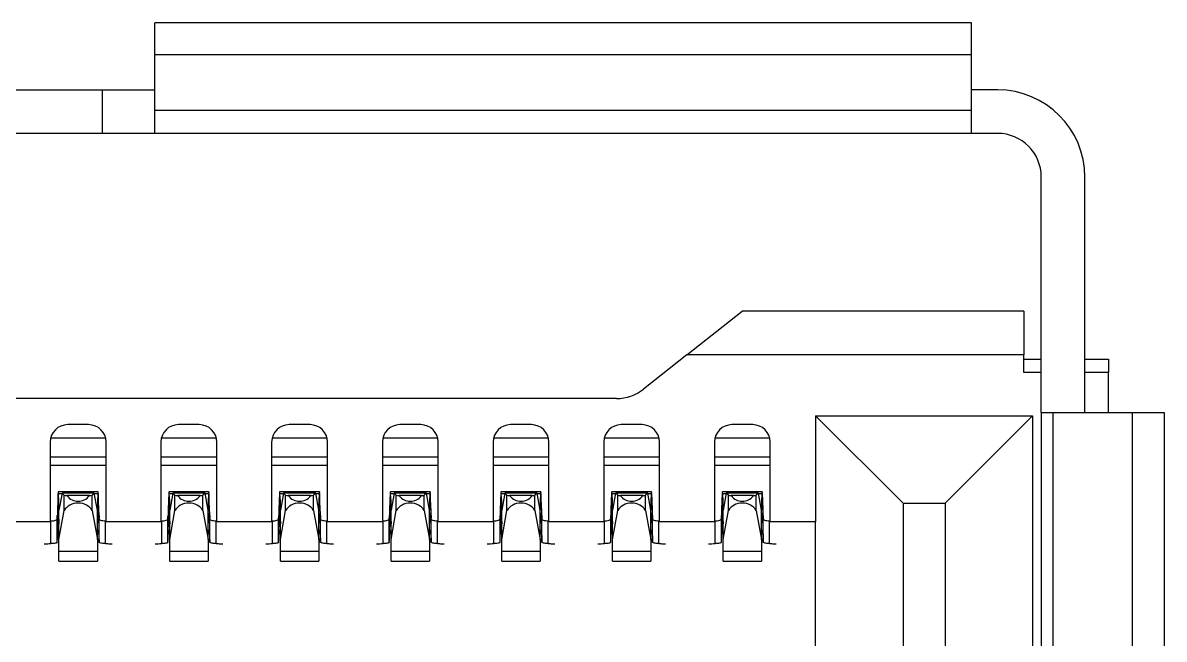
# Model space of a CAD drawing. Header units: millimetres. Extents: x 43 to 185, y 122 to 254.
# Drawn here: x 69.33 to 75.88, y 169.54 to 173.07 of the extents above; entities that cross this region are included whole.
import ezdxf

# ---------------------------------------------------------------- set-up
doc = ezdxf.new("R2010")
doc.units = ezdxf.units.MM

msp = doc.modelspace()

# ---------------------------------------------------------------- linework, layer by layer
at = {"color": 7, "linetype": 'Continuous', "lineweight": 25}
for p, q in [((74.7769, 173.072), (70.0919, 173.072)), ((70.0919, 172.8879), (70.0919, 173.072)), ((74.7769, 172.8879), (74.7769, 173.072)), ((74.7769, 172.8879), (70.0919, 172.8879)), ((70.0919, 172.5696), (70.0919, 172.8879)), ((74.7769, 172.5696), (74.7769, 172.8879)), ((68.485, 172.6879), (69.7919, 172.6879)), ((69.7919, 172.4379), (69.7919, 172.6879)), ((69.7919, 172.6879), (70.0919, 172.6879)), ((74.9269, 172.6879), (74.7769, 172.6879)), ((74.7769, 172.5696), (70.0919, 172.5696)), ((70.0919, 172.4379), (70.0919, 172.5696)), ((74.7769, 172.4379), (74.7769, 172.5696)), ((69.7919, 172.4379), (68.485, 172.4379)), ((70.0919, 172.4379), (69.7919, 172.4379)), ((74.7769, 172.4379), (70.0919, 172.4379)), ((74.9269, 172.4379), (74.7769, 172.4379)), ((75.1769, 170.8379), (75.1769, 172.1879)), ((75.4269, 170.8379), (75.4269, 172.1879)), ((73.1444, 171.1679), (73.4619, 171.4179)), ((75.0769, 171.4179), (73.4619, 171.4179)), ((75.0769, 171.4179), (75.0769, 171.1679)), ((73.1444, 171.1679), (72.895, 170.9715)), ((75.0769, 171.1679), (73.1444, 171.1679)), ((75.0769, 171.0679), (75.0769, 171.1679)), ((75.0769, 171.1429), (75.1769, 171.1429)), ((75.4269, 171.1429), (75.5619, 171.1429)), ((75.5619, 171.1429), (75.5619, 171.0679)), ((75.1769, 171.0679), (75.0769, 171.0679)), ((75.5619, 171.0679), (75.4269, 171.0679)), ((75.5619, 170.8379), (75.5619, 171.0679)), ((72.7403, 170.9179), (67.0474, 170.9179)), ((75.1769, 170.8379), (75.1769, 168.2379)), ((75.1769, 170.8379), (75.2428, 170.8379)), ((75.2428, 170.8379), (75.2428, 168.2379)), ((75.2428, 170.8379), (75.6978, 170.8379)), ((75.6978, 170.8379), (75.6978, 168.2379)), ((75.6978, 170.8379), (75.8819, 170.8379)), ((75.8819, 170.8379), (75.8819, 168.2379)), ((69.7119, 170.7679), (69.5919, 170.7679)), ((70.3469, 170.7679), (70.2269, 170.7679)), ((70.9819, 170.7679), (70.8619, 170.7679)), ((71.6169, 170.7679), (71.4969, 170.7679)), ((72.2519, 170.7679), (72.1319, 170.7679)), ((72.8869, 170.7679), (72.7669, 170.7679)), ((73.5219, 170.7679), (73.4019, 170.7679)), ((73.8819, 170.8179), (75.1269, 170.8179)), ((73.8819, 170.8179), (73.8819, 170.2109)), ((74.3842, 170.3179), (73.8819, 170.8179)), ((75.1269, 170.8179), (74.6246, 170.3179)), ((75.1269, 170.8179), (75.1269, 169.3429)), ((69.4919, 170.6679), (69.4919, 170.2109)), ((69.4948, 170.6916), (69.8091, 170.6916)), ((69.8119, 170.2109), (69.8119, 170.6679)), ((70.1269, 170.6679), (70.1269, 170.2109)), ((70.1298, 170.6916), (70.4441, 170.6916)), ((70.4469, 170.2109), (70.4469, 170.6679)), ((70.7619, 170.6679), (70.7619, 170.2109)), ((70.7648, 170.6916), (71.0791, 170.6916)), ((71.0819, 170.2109), (71.0819, 170.6679)), ((71.3969, 170.6679), (71.3969, 170.2109)), ((71.3998, 170.6916), (71.7141, 170.6916)), ((71.7169, 170.2109), (71.7169, 170.6679)), ((72.0319, 170.6679), (72.0319, 170.2109)), ((72.0348, 170.6916), (72.3491, 170.6916)), ((72.3519, 170.2109), (72.3519, 170.6679)), ((72.6669, 170.6679), (72.6669, 170.2109)), ((72.6698, 170.6916), (72.9841, 170.6916)), ((72.9869, 170.2109), (72.9869, 170.6679)), ((73.3019, 170.6679), (73.3019, 170.2109)), ((73.3048, 170.6916), (73.6191, 170.6916)), ((73.6219, 170.2109), (73.6219, 170.6679)), ((69.4919, 170.5841), (69.8119, 170.5841)), ((70.1269, 170.5841), (70.4469, 170.5841)), ((70.7619, 170.5841), (71.0819, 170.5841)), ((71.3969, 170.5841), (71.7169, 170.5841)), ((72.0319, 170.5841), (72.3519, 170.5841)), ((72.6669, 170.5841), (72.9869, 170.5841)), ((73.3019, 170.5841), (73.6219, 170.5841)), ((69.8119, 170.5335), (69.4919, 170.5335)), ((70.4469, 170.5335), (70.1269, 170.5335)), ((71.0819, 170.5335), (70.7619, 170.5335)), ((71.7169, 170.5335), (71.3969, 170.5335)), ((72.3519, 170.5335), (72.0319, 170.5335)), ((72.9869, 170.5335), (72.6669, 170.5335)), ((73.6219, 170.5335), (73.3019, 170.5335)), ((69.766, 170.3831), (69.5378, 170.3831)), ((69.5419, 170.33), (69.5393, 170.3715)), ((69.5589, 170.3715), (69.5393, 170.3715)), ((69.5593, 170.3741), (69.5419, 170.2783)), ((69.5719, 170.3637), (69.5593, 170.3741)), ((69.7445, 170.3741), (69.5593, 170.3741)), ((69.7445, 170.3741), (69.7319, 170.3637)), ((69.7619, 170.2783), (69.7445, 170.3741)), ((69.7645, 170.3715), (69.745, 170.3715)), ((69.7645, 170.3715), (69.7619, 170.33)), ((70.401, 170.3831), (70.1728, 170.3831)), ((70.1769, 170.33), (70.1743, 170.3715)), ((70.1939, 170.3715), (70.1743, 170.3715)), ((70.1943, 170.3741), (70.1769, 170.2783)), ((70.2069, 170.3637), (70.1943, 170.3741)), ((70.3795, 170.3741), (70.1943, 170.3741)), ((70.3795, 170.3741), (70.3669, 170.3637)), ((70.3969, 170.2783), (70.3795, 170.3741)), ((70.3995, 170.3715), (70.38, 170.3715)), ((70.3995, 170.3715), (70.3969, 170.33)), ((71.036, 170.3831), (70.8078, 170.3831)), ((70.8119, 170.33), (70.8093, 170.3715)), ((70.8289, 170.3715), (70.8093, 170.3715)), ((70.8293, 170.3741), (70.8119, 170.2783)), ((70.8419, 170.3637), (70.8293, 170.3741)), ((71.0145, 170.3741), (70.8293, 170.3741)), ((71.0145, 170.3741), (71.0019, 170.3637)), ((71.0319, 170.2783), (71.0145, 170.3741)), ((71.0345, 170.3715), (71.015, 170.3715)), ((71.0345, 170.3715), (71.0319, 170.33)), ((71.671, 170.3831), (71.4428, 170.3831)), ((71.4469, 170.33), (71.4443, 170.3715)), ((71.4639, 170.3715), (71.4443, 170.3715)), ((71.4643, 170.3741), (71.4469, 170.2783)), ((71.4769, 170.3637), (71.4643, 170.3741)), ((71.6495, 170.3741), (71.4643, 170.3741)), ((71.6495, 170.3741), (71.6369, 170.3637)), ((71.6669, 170.2783), (71.6495, 170.3741)), ((71.6695, 170.3715), (71.65, 170.3715)), ((71.6695, 170.3715), (71.6669, 170.33)), ((72.306, 170.3831), (72.0778, 170.3831)), ((72.0819, 170.33), (72.0793, 170.3715)), ((72.0989, 170.3715), (72.0793, 170.3715)), ((72.0993, 170.3741), (72.0819, 170.2783)), ((72.1119, 170.3637), (72.0993, 170.3741)), ((72.2845, 170.3741), (72.0993, 170.3741)), ((72.2845, 170.3741), (72.2719, 170.3637)), ((72.3019, 170.2783), (72.2845, 170.3741)), ((72.3045, 170.3715), (72.285, 170.3715)), ((72.3045, 170.3715), (72.3019, 170.33)), ((72.941, 170.3831), (72.7128, 170.3831)), ((72.7169, 170.33), (72.7143, 170.3715)), ((72.7339, 170.3715), (72.7143, 170.3715)), ((72.7343, 170.3741), (72.7169, 170.2783)), ((72.7469, 170.3637), (72.7343, 170.3741)), ((72.9195, 170.3741), (72.7343, 170.3741)), ((72.9195, 170.3741), (72.9069, 170.3637)), ((72.9369, 170.2783), (72.9195, 170.3741)), ((72.9395, 170.3715), (72.92, 170.3715)), ((72.9395, 170.3715), (72.9369, 170.33)), ((73.576, 170.3831), (73.3478, 170.3831)), ((73.3519, 170.33), (73.3493, 170.3715)), ((73.3689, 170.3715), (73.3493, 170.3715)), ((73.3693, 170.3741), (73.3519, 170.2783)), ((73.3819, 170.3637), (73.3693, 170.3741)), ((73.5545, 170.3741), (73.3693, 170.3741)), ((73.5545, 170.3741), (73.5419, 170.3637)), ((73.5719, 170.2783), (73.5545, 170.3741)), ((73.5745, 170.3715), (73.555, 170.3715)), ((73.5745, 170.3715), (73.5719, 170.33)), ((69.535, 170.3415), (69.5327, 170.27)), ((69.5419, 170.2783), (69.5419, 170.33)), ((69.5719, 170.2751), (69.5719, 170.3637)), ((69.7167, 170.3609), (69.5871, 170.3609)), ((69.7319, 170.2751), (69.7319, 170.3637)), ((69.7619, 170.33), (69.7619, 170.2783)), ((69.7711, 170.27), (69.7688, 170.3415)), ((70.17, 170.3415), (70.1677, 170.27)), ((70.1769, 170.2783), (70.1769, 170.33)), ((70.2069, 170.2751), (70.2069, 170.3637)), ((70.3517, 170.3609), (70.2221, 170.3609)), ((70.3669, 170.2751), (70.3669, 170.3637)), ((70.3969, 170.33), (70.3969, 170.2783)), ((70.4061, 170.27), (70.4038, 170.3415)), ((70.805, 170.3415), (70.8027, 170.27)), ((70.8119, 170.2783), (70.8119, 170.33)), ((70.8419, 170.2751), (70.8419, 170.3637)), ((70.9867, 170.3609), (70.8571, 170.3609)), ((71.0019, 170.2751), (71.0019, 170.3637)), ((71.0319, 170.33), (71.0319, 170.2783)), ((71.0411, 170.27), (71.0388, 170.3415)), ((71.44, 170.3415), (71.4377, 170.27)), ((71.4469, 170.2783), (71.4469, 170.33)), ((71.4769, 170.2751), (71.4769, 170.3637)), ((71.6217, 170.3609), (71.4921, 170.3609)), ((71.6369, 170.2751), (71.6369, 170.3637)), ((71.6669, 170.33), (71.6669, 170.2783)), ((71.6761, 170.27), (71.6738, 170.3415)), ((72.075, 170.3415), (72.0727, 170.27)), ((72.0819, 170.2783), (72.0819, 170.33)), ((72.1119, 170.2751), (72.1119, 170.3637)), ((72.2567, 170.3609), (72.1271, 170.3609)), ((72.2719, 170.2751), (72.2719, 170.3637)), ((72.3019, 170.33), (72.3019, 170.2783)), ((72.3111, 170.27), (72.3088, 170.3415)), ((72.71, 170.3415), (72.7077, 170.27)), ((72.7169, 170.2783), (72.7169, 170.33)), ((72.7469, 170.2751), (72.7469, 170.3637)), ((72.8917, 170.3609), (72.7621, 170.3609)), ((72.9069, 170.2751), (72.9069, 170.3637)), ((72.9369, 170.33), (72.9369, 170.2783)), ((72.9461, 170.27), (72.9438, 170.3415)), ((73.345, 170.3415), (73.3427, 170.27)), ((73.3519, 170.2783), (73.3519, 170.33)), ((73.3819, 170.2751), (73.3819, 170.3637)), ((73.5267, 170.3609), (73.3971, 170.3609)), ((73.5419, 170.2751), (73.5419, 170.3637)), ((73.5719, 170.33), (73.5719, 170.2783)), ((73.5811, 170.27), (73.5788, 170.3415)), ((74.3842, 170.3179), (74.3842, 168.0179)), ((74.3842, 170.3179), (74.6246, 170.3179)), ((74.6246, 170.3179), (74.6246, 168.0179)), ((69.5337, 170.1603), (69.5362, 170.241)), ((69.5393, 170.241), (69.5362, 170.241)), ((69.5384, 170.256), (69.5419, 170.2)), ((69.5419, 170.1101), (69.5419, 170.2783)), ((69.5419, 170.1101), (69.5719, 170.2751)), ((69.7319, 170.2751), (69.7619, 170.1101)), ((69.7619, 170.1101), (69.7619, 170.2783)), ((69.7619, 170.2), (69.7655, 170.256)), ((69.7676, 170.241), (69.7645, 170.241)), ((69.7676, 170.241), (69.7702, 170.1603)), ((70.1687, 170.1603), (70.1712, 170.241)), ((70.1743, 170.241), (70.1712, 170.241)), ((70.1734, 170.256), (70.1769, 170.2)), ((70.1769, 170.1101), (70.1769, 170.2783)), ((70.1769, 170.1101), (70.2069, 170.2751)), ((70.3669, 170.2751), (70.3969, 170.1101)), ((70.3969, 170.1101), (70.3969, 170.2783)), ((70.3969, 170.2), (70.4005, 170.256)), ((70.4026, 170.241), (70.3995, 170.241)), ((70.4026, 170.241), (70.4052, 170.1603)), ((70.8037, 170.1603), (70.8062, 170.241)), ((70.8093, 170.241), (70.8062, 170.241)), ((70.8084, 170.256), (70.8119, 170.2)), ((70.8119, 170.1101), (70.8119, 170.2783)), ((70.8119, 170.1101), (70.8419, 170.2751)), ((71.0019, 170.2751), (71.0319, 170.1101)), ((71.0319, 170.1101), (71.0319, 170.2783)), ((71.0319, 170.2), (71.0355, 170.256)), ((71.0376, 170.241), (71.0345, 170.241)), ((71.0376, 170.241), (71.0402, 170.1603)), ((71.4387, 170.1603), (71.4412, 170.241)), ((71.4443, 170.241), (71.4412, 170.241)), ((71.4434, 170.256), (71.4469, 170.2)), ((71.4469, 170.1101), (71.4469, 170.2783)), ((71.4469, 170.1101), (71.4769, 170.2751)), ((71.6369, 170.2751), (71.6669, 170.1101)), ((71.6669, 170.1101), (71.6669, 170.2783)), ((71.6669, 170.2), (71.6705, 170.256)), ((71.6726, 170.241), (71.6695, 170.241)), ((71.6726, 170.241), (71.6752, 170.1603)), ((72.0737, 170.1603), (72.0762, 170.241)), ((72.0793, 170.241), (72.0762, 170.241)), ((72.0784, 170.256), (72.0819, 170.2)), ((72.0819, 170.1101), (72.0819, 170.2783)), ((72.0819, 170.1101), (72.1119, 170.2751)), ((72.2719, 170.2751), (72.3019, 170.1101)), ((72.3019, 170.1101), (72.3019, 170.2783)), ((72.3019, 170.2), (72.3055, 170.256)), ((72.3076, 170.241), (72.3045, 170.241)), ((72.3076, 170.241), (72.3102, 170.1603)), ((72.7087, 170.1603), (72.7112, 170.241)), ((72.7143, 170.241), (72.7112, 170.241)), ((72.7134, 170.256), (72.7169, 170.2)), ((72.7169, 170.1101), (72.7169, 170.2783)), ((72.7169, 170.1101), (72.7469, 170.2751)), ((72.9069, 170.2751), (72.9369, 170.1101)), ((72.9369, 170.1101), (72.9369, 170.2783)), ((72.9369, 170.2), (72.9405, 170.256)), ((72.9426, 170.241), (72.9395, 170.241)), ((72.9426, 170.241), (72.9452, 170.1603)), ((73.3437, 170.1603), (73.3462, 170.241)), ((73.3493, 170.241), (73.3462, 170.241)), ((73.3484, 170.256), (73.3519, 170.2)), ((73.3519, 170.1101), (73.3519, 170.2783)), ((73.3519, 170.1101), (73.3819, 170.2751)), ((73.5419, 170.2751), (73.5719, 170.1101)), ((73.5719, 170.1101), (73.5719, 170.2783)), ((73.5719, 170.2), (73.5755, 170.256)), ((73.5776, 170.241), (73.5745, 170.241)), ((73.5776, 170.241), (73.5802, 170.1603)), ((69.4919, 170.2109), (69.1769, 170.2109)), ((69.4959, 170.0861), (69.4959, 170.2142)), ((69.5319, 170.0948), (69.5319, 170.231)), ((69.7719, 170.0948), (69.7719, 170.231)), ((69.8079, 170.0861), (69.8079, 170.2142)), ((70.1269, 170.2109), (69.8119, 170.2109)), ((70.1309, 170.0861), (70.1309, 170.2142)), ((70.1669, 170.0948), (70.1669, 170.231)), ((70.4069, 170.0948), (70.4069, 170.231)), ((70.4429, 170.0861), (70.4429, 170.2142)), ((70.7619, 170.2109), (70.4469, 170.2109)), ((70.7659, 170.0861), (70.7659, 170.2142)), ((70.8019, 170.0948), (70.8019, 170.231)), ((71.0419, 170.0948), (71.0419, 170.231)), ((71.0779, 170.0861), (71.0779, 170.2142)), ((71.3969, 170.2109), (71.0819, 170.2109)), ((71.4009, 170.0861), (71.4009, 170.2142)), ((71.4369, 170.0948), (71.4369, 170.231)), ((71.6769, 170.0948), (71.6769, 170.231)), ((71.7129, 170.0861), (71.7129, 170.2142)), ((72.0319, 170.2109), (71.7169, 170.2109)), ((72.0359, 170.0861), (72.0359, 170.2142)), ((72.0719, 170.0948), (72.0719, 170.231)), ((72.3119, 170.0948), (72.3119, 170.231)), ((72.3479, 170.0861), (72.3479, 170.2142)), ((72.6669, 170.2109), (72.3519, 170.2109)), ((72.6709, 170.0861), (72.6709, 170.2142)), ((72.7069, 170.0948), (72.7069, 170.231)), ((72.9469, 170.0948), (72.9469, 170.231)), ((72.9829, 170.0861), (72.9829, 170.2142)), ((73.3019, 170.2109), (72.9869, 170.2109)), ((73.3059, 170.0861), (73.3059, 170.2142)), ((73.3419, 170.0948), (73.3419, 170.231)), ((73.5819, 170.0948), (73.5819, 170.231)), ((73.6179, 170.0861), (73.6179, 170.2142)), ((73.8819, 170.2109), (73.6219, 170.2109)), ((73.8819, 168.1249), (73.8819, 170.2109)), ((69.5419, 170.1419), (69.5332, 170.1419)), ((69.5419, 170.1603), (69.5337, 170.1603)), ((69.5419, 170.0398), (69.5419, 170.1101)), ((69.7702, 170.1603), (69.7619, 170.1603)), ((69.7706, 170.1419), (69.7619, 170.1419)), ((69.7619, 170.1101), (69.7619, 170.0398)), ((70.1769, 170.1419), (70.1682, 170.1419)), ((70.1769, 170.1603), (70.1687, 170.1603)), ((70.1769, 170.0398), (70.1769, 170.1101)), ((70.4052, 170.1603), (70.3969, 170.1603)), ((70.4056, 170.1419), (70.3969, 170.1419)), ((70.3969, 170.1101), (70.3969, 170.0398)), ((70.8119, 170.1419), (70.8032, 170.1419)), ((70.8119, 170.1603), (70.8037, 170.1603)), ((70.8119, 170.0398), (70.8119, 170.1101)), ((71.0402, 170.1603), (71.0319, 170.1603)), ((71.0406, 170.1419), (71.0319, 170.1419)), ((71.0319, 170.1101), (71.0319, 170.0398)), ((71.4469, 170.1419), (71.4382, 170.1419)), ((71.4469, 170.1603), (71.4387, 170.1603)), ((71.4469, 170.0398), (71.4469, 170.1101)), ((71.6752, 170.1603), (71.6669, 170.1603)), ((71.6756, 170.1419), (71.6669, 170.1419)), ((71.6669, 170.1101), (71.6669, 170.0398)), ((72.0819, 170.1419), (72.0732, 170.1419)), ((72.0819, 170.1603), (72.0737, 170.1603)), ((72.0819, 170.0398), (72.0819, 170.1101)), ((72.3102, 170.1603), (72.3019, 170.1603)), ((72.3106, 170.1419), (72.3019, 170.1419)), ((72.3019, 170.1101), (72.3019, 170.0398)), ((72.7169, 170.1419), (72.7082, 170.1419)), ((72.7169, 170.1603), (72.7087, 170.1603)), ((72.7169, 170.0398), (72.7169, 170.1101)), ((72.9452, 170.1603), (72.9369, 170.1603)), ((72.9456, 170.1419), (72.9369, 170.1419)), ((72.9369, 170.1101), (72.9369, 170.0398)), ((73.3519, 170.1419), (73.3432, 170.1419)), ((73.3519, 170.1603), (73.3437, 170.1603)), ((73.3519, 170.0398), (73.3519, 170.1101)), ((73.5802, 170.1603), (73.5719, 170.1603)), ((73.5806, 170.1419), (73.5719, 170.1419)), ((73.5719, 170.1101), (73.5719, 170.0398)), ((69.7619, 170.0398), (69.5419, 170.0398)), ((69.5419, 169.9849), (69.5419, 170.0398)), ((69.7619, 170.0398), (69.7619, 169.9849)), ((70.3969, 170.0398), (70.1769, 170.0398)), ((70.1769, 169.9849), (70.1769, 170.0398)), ((70.3969, 170.0398), (70.3969, 169.9849)), ((71.0319, 170.0398), (70.8119, 170.0398)), ((70.8119, 169.9849), (70.8119, 170.0398)), ((71.0319, 170.0398), (71.0319, 169.9849)), ((71.6669, 170.0398), (71.4469, 170.0398)), ((71.4469, 169.9849), (71.4469, 170.0398)), ((71.6669, 170.0398), (71.6669, 169.9849)), ((72.3019, 170.0398), (72.0819, 170.0398)), ((72.0819, 169.9849), (72.0819, 170.0398)), ((72.3019, 170.0398), (72.3019, 169.9849)), ((72.9369, 170.0398), (72.7169, 170.0398)), ((72.7169, 169.9849), (72.7169, 170.0398)), ((72.9369, 170.0398), (72.9369, 169.9849)), ((73.5719, 170.0398), (73.3519, 170.0398)), ((73.3519, 169.9849), (73.3519, 170.0398)), ((73.5719, 170.0398), (73.5719, 169.9849)), ((69.5419, 169.9849), (69.7619, 169.9849)), ((70.1769, 169.9849), (70.3969, 169.9849)), ((70.8119, 169.9849), (71.0319, 169.9849)), ((71.4469, 169.9849), (71.6669, 169.9849)), ((72.0819, 169.9849), (72.3019, 169.9849)), ((72.7169, 169.9849), (72.9369, 169.9849)), ((73.3519, 169.9849), (73.5719, 169.9849))]:
    msp.add_line(p, q, dxfattribs=at)
for centre, radius, start, end in [((74.9269, 172.1879), 0.5, 0, 90), ((74.9269, 172.1879), 0.25, 0, 90), ((72.7403, 171.1679), 0.25, 270, 308.21695), ((69.5919, 170.6679), 0.1, 90, 180), ((69.7119, 170.6679), 0.1, 0, 90), ((70.2269, 170.6679), 0.1, 90, 180), ((70.3469, 170.6679), 0.1, 0, 90), ((70.8619, 170.6679), 0.1, 90, 180), ((70.9819, 170.6679), 0.1, 0, 90), ((71.4969, 170.6679), 0.1, 90, 180), ((71.6169, 170.6679), 0.1, 0, 90), ((72.1319, 170.6679), 0.1, 90, 180), ((72.2519, 170.6679), 0.1, 0, 90), ((72.7669, 170.6679), 0.1, 90, 180), ((72.8869, 170.6679), 0.1, 0, 90), ((73.4019, 170.6679), 0.1, 90, 180), ((73.5219, 170.6679), 0.1, 0, 90)]:
    msp.add_arc(centre, radius, start, end, dxfattribs=at)
for centre, major_axis, ratio, start_param, end_param in [((69.5378, 169.8831), (0, 0.5), 0.013889, 6.067499, 6.694109), ((69.766, 169.8831), (0, 0.5), 0.013889, 5.872262, 6.498872), ((70.1728, 169.8831), (0, 0.5), 0.013889, 6.067499, 6.694109), ((70.401, 169.8831), (0, 0.5), 0.013889, 5.872262, 6.498872), ((70.8078, 169.8831), (0, 0.5), 0.013889, 6.067499, 6.694109), ((71.036, 169.8831), (0, 0.5), 0.013889, 5.872262, 6.498872), ((71.4428, 169.8831), (0, 0.5), 0.013889, 6.067499, 6.694109), ((71.671, 169.8831), (0, 0.5), 0.013889, 5.872262, 6.498872), ((72.0778, 169.8831), (0, 0.5), 0.013889, 6.067499, 6.694109), ((72.306, 169.8831), (0, 0.5), 0.013889, 5.872262, 6.498872), ((72.7128, 169.8831), (0, 0.5), 0.013889, 6.067499, 6.694109), ((72.941, 169.8831), (0, 0.5), 0.013889, 5.872262, 6.498872), ((73.3478, 169.8831), (0, 0.5), 0.013889, 6.067499, 6.694109), ((73.576, 169.8831), (0, 0.5), 0.013889, 5.872262, 6.498872), ((69.6519, 170.3688), (0.089, 0), 0.12963, 3.59519, 3.896736), ((69.6519, 170.2413), (0.089, 0), 0.868421, 0.453598, 2.687995), ((69.6519, 170.4311), (0, 0.1025), 0.868421, 2.32594, 3.957245), ((69.6519, 170.3688), (0.089, 0), 0.12963, 5.528042, 5.829588), ((70.2869, 170.3688), (0.089, 0), 0.12963, 3.59519, 3.896736), ((70.2869, 170.2413), (0.089, 0), 0.868421, 0.453598, 2.687995), ((70.2869, 170.4311), (0, 0.1025), 0.868421, 2.32594, 3.957245), ((70.2869, 170.3688), (0.089, 0), 0.12963, 5.528042, 5.829588), ((70.9219, 170.3688), (0.089, 0), 0.12963, 3.59519, 3.896736), ((70.9219, 170.2413), (0.089, 0), 0.868421, 0.453598, 2.687995), ((70.9219, 170.4311), (0, 0.1025), 0.868421, 2.32594, 3.957245), ((70.9219, 170.3688), (0.089, 0), 0.12963, 5.528042, 5.829588), ((71.5569, 170.3688), (0.089, 0), 0.12963, 3.59519, 3.896736), ((71.5569, 170.2413), (0.089, 0), 0.868421, 0.453598, 2.687995), ((71.5569, 170.4311), (0, 0.1025), 0.868421, 2.32594, 3.957245), ((71.5569, 170.3688), (0.089, 0), 0.12963, 5.528042, 5.829588), ((72.1919, 170.3688), (0.089, 0), 0.12963, 3.59519, 3.896736), ((72.1919, 170.2413), (0.089, 0), 0.868421, 0.453598, 2.687995), ((72.1919, 170.4311), (0, 0.1025), 0.868421, 2.32594, 3.957245), ((72.1919, 170.3688), (0.089, 0), 0.12963, 5.528042, 5.829588), ((72.8269, 170.3688), (0.089, 0), 0.12963, 3.59519, 3.896736), ((72.8269, 170.2413), (0.089, 0), 0.868421, 0.453598, 2.687995), ((72.8269, 170.4311), (0, 0.1025), 0.868421, 2.32594, 3.957245), ((72.8269, 170.3688), (0.089, 0), 0.12963, 5.528042, 5.829588), ((73.4619, 170.3688), (0.089, 0), 0.12963, 3.59519, 3.896736), ((73.4619, 170.2413), (0.089, 0), 0.868421, 0.453598, 2.687995), ((73.4619, 170.4311), (0, 0.1025), 0.868421, 2.32594, 3.957245), ((73.4619, 170.3688), (0.089, 0), 0.12963, 5.528042, 5.829588), ((69.5309, 170.3619), (0, 0.15), 0.013889, 3.652197, 3.842054), ((69.5336, 170.1325), (0, 0.15), 0.013889, 0.410924, 0.700461), ((69.5376, 170.0118), (0, 0.25), 0.013889, 6.067499, 6.694109), ((69.7662, 170.0118), (0, 0.25), 0.013889, 5.872262, 6.498872), ((69.7703, 170.1325), (0, 0.15), 0.013889, 5.582724, 5.872262), ((69.7729, 170.3619), (0, 0.15), 0.013889, 2.441132, 2.630988), ((70.1659, 170.3619), (0, 0.15), 0.013889, 3.652197, 3.842054), ((70.1686, 170.1325), (0, 0.15), 0.013889, 0.410924, 0.700461), ((70.1726, 170.0118), (0, 0.25), 0.013889, 6.067499, 6.694109), ((70.4012, 170.0118), (0, 0.25), 0.013889, 5.872262, 6.498872), ((70.4053, 170.1325), (0, 0.15), 0.013889, 5.582724, 5.872262), ((70.4079, 170.3619), (0, 0.15), 0.013889, 2.441132, 2.630988), ((70.8009, 170.3619), (0, 0.15), 0.013889, 3.652197, 3.842054), ((70.8036, 170.1325), (0, 0.15), 0.013889, 0.410924, 0.700461), ((70.8076, 170.0118), (0, 0.25), 0.013889, 6.067499, 6.694109), ((71.0362, 170.0118), (0, 0.25), 0.013889, 5.872262, 6.498872), ((71.0403, 170.1325), (0, 0.15), 0.013889, 5.582724, 5.872262), ((71.0429, 170.3619), (0, 0.15), 0.013889, 2.441132, 2.630988), ((71.4359, 170.3619), (0, 0.15), 0.013889, 3.652197, 3.842054), ((71.4386, 170.1325), (0, 0.15), 0.013889, 0.410924, 0.700461), ((71.4426, 170.0118), (0, 0.25), 0.013889, 6.067499, 6.694109), ((71.6712, 170.0118), (0, 0.25), 0.013889, 5.872262, 6.498872), ((71.6753, 170.1325), (0, 0.15), 0.013889, 5.582724, 5.872262), ((71.6779, 170.3619), (0, 0.15), 0.013889, 2.441132, 2.630988), ((72.0709, 170.3619), (0, 0.15), 0.013889, 3.652197, 3.842054), ((72.0736, 170.1325), (0, 0.15), 0.013889, 0.410924, 0.700461), ((72.0776, 170.0118), (0, 0.25), 0.013889, 6.067499, 6.694109), ((72.3062, 170.0118), (0, 0.25), 0.013889, 5.872262, 6.498872), ((72.3103, 170.1325), (0, 0.15), 0.013889, 5.582724, 5.872262), ((72.3129, 170.3619), (0, 0.15), 0.013889, 2.441132, 2.630988), ((72.7059, 170.3619), (0, 0.15), 0.013889, 3.652197, 3.842054), ((72.7086, 170.1325), (0, 0.15), 0.013889, 0.410924, 0.700461), ((72.7126, 170.0118), (0, 0.25), 0.013889, 6.067499, 6.694109), ((72.9412, 170.0118), (0, 0.25), 0.013889, 5.872262, 6.498872), ((72.9453, 170.1325), (0, 0.15), 0.013889, 5.582724, 5.872262), ((72.9479, 170.3619), (0, 0.15), 0.013889, 2.441132, 2.630988), ((73.3409, 170.3619), (0, 0.15), 0.013889, 3.652197, 3.842054), ((73.3436, 170.1325), (0, 0.15), 0.013889, 0.410924, 0.700461), ((73.3476, 170.0118), (0, 0.25), 0.013889, 6.067499, 6.694109), ((73.5762, 170.0118), (0, 0.25), 0.013889, 5.872262, 6.498872), ((73.5803, 170.1325), (0, 0.15), 0.013889, 5.582724, 5.872262), ((73.5829, 170.3619), (0, 0.15), 0.013889, 2.441132, 2.630988), ((69.5309, 170.3619), (0, 0.277), 0.013889, 3.409425, 3.794952), ((69.5345, 170.0228), (0, 0.15), 0.013889, 0.410924, 0.65336), ((69.7693, 170.0228), (0, 0.15), 0.013889, 5.629826, 5.872262), ((69.7729, 170.3619), (0, 0.277), 0.013889, 2.488233, 2.873761), ((70.1659, 170.3619), (0, 0.277), 0.013889, 3.409425, 3.794952), ((70.1695, 170.0228), (0, 0.15), 0.013889, 0.410924, 0.65336), ((70.4043, 170.0228), (0, 0.15), 0.013889, 5.629826, 5.872262), ((70.4079, 170.3619), (0, 0.277), 0.013889, 2.488233, 2.873761), ((70.8009, 170.3619), (0, 0.277), 0.013889, 3.409425, 3.794952), ((70.8045, 170.0228), (0, 0.15), 0.013889, 0.410924, 0.65336), ((71.0393, 170.0228), (0, 0.15), 0.013889, 5.629826, 5.872262), ((71.0429, 170.3619), (0, 0.277), 0.013889, 2.488233, 2.873761), ((71.4359, 170.3619), (0, 0.277), 0.013889, 3.409425, 3.794952), ((71.4395, 170.0228), (0, 0.15), 0.013889, 0.410924, 0.65336), ((71.6743, 170.0228), (0, 0.15), 0.013889, 5.629826, 5.872262), ((71.6779, 170.3619), (0, 0.277), 0.013889, 2.488233, 2.873761), ((72.0709, 170.3619), (0, 0.277), 0.013889, 3.409425, 3.794952), ((72.0745, 170.0228), (0, 0.15), 0.013889, 0.410924, 0.65336), ((72.3093, 170.0228), (0, 0.15), 0.013889, 5.629826, 5.872262), ((72.3129, 170.3619), (0, 0.277), 0.013889, 2.488233, 2.873761), ((72.7059, 170.3619), (0, 0.277), 0.013889, 3.409425, 3.794952), ((72.7095, 170.0228), (0, 0.15), 0.013889, 0.410924, 0.65336), ((72.9443, 170.0228), (0, 0.15), 0.013889, 5.629826, 5.872262), ((72.9479, 170.3619), (0, 0.277), 0.013889, 2.488233, 2.873761), ((73.3409, 170.3619), (0, 0.277), 0.013889, 3.409425, 3.794952), ((73.3445, 170.0228), (0, 0.15), 0.013889, 0.410924, 0.65336), ((73.5793, 170.0228), (0, 0.15), 0.013889, 5.629826, 5.872262), ((73.5829, 170.3619), (0, 0.277), 0.013889, 2.488233, 2.873761)]:
    msp.add_ellipse(centre, major_axis=major_axis, ratio=ratio, start_param=start_param, end_param=end_param, dxfattribs=at)
for points, knots in [([(69.5319, 170.231), (69.5313, 170.2282), (69.5302, 170.2227), (69.5214, 170.2176), (69.5093, 170.2151), (69.5, 170.2144), (69.4959, 170.2142)], [0, 0, 0, 0, 0.274366, 0.549734, 0.803522, 1, 1, 1, 1]), ([(69.8079, 170.2142), (69.8028, 170.2145), (69.7925, 170.2153), (69.781, 170.2183), (69.7734, 170.2233), (69.7724, 170.2284), (69.7719, 170.231)], [0, 0, 0, 0, 0.2479694, 0.4959953, 0.7429082, 1, 1, 1, 1]), ([(70.1669, 170.231), (70.1663, 170.2282), (70.1652, 170.2227), (70.1564, 170.2176), (70.1443, 170.2151), (70.135, 170.2144), (70.1309, 170.2142)], [0, 0, 0, 0, 0.274366, 0.549734, 0.803522, 1, 1, 1, 1]), ([(70.4429, 170.2142), (70.4378, 170.2145), (70.4275, 170.2153), (70.416, 170.2183), (70.4084, 170.2233), (70.4074, 170.2284), (70.4069, 170.231)], [0, 0, 0, 0, 0.2479694, 0.4959953, 0.7429082, 1, 1, 1, 1]), ([(70.8019, 170.231), (70.8013, 170.2282), (70.8002, 170.2227), (70.7914, 170.2176), (70.7793, 170.2151), (70.77, 170.2144), (70.7659, 170.2142)], [0, 0, 0, 0, 0.274366, 0.549734, 0.803522, 1, 1, 1, 1]), ([(71.0779, 170.2142), (71.0728, 170.2145), (71.0625, 170.2153), (71.051, 170.2183), (71.0434, 170.2233), (71.0424, 170.2284), (71.0419, 170.231)], [0, 0, 0, 0, 0.2479694, 0.4959953, 0.7429082, 1, 1, 1, 1]), ([(71.4369, 170.231), (71.4363, 170.2282), (71.4352, 170.2227), (71.4264, 170.2176), (71.4143, 170.2151), (71.405, 170.2144), (71.4009, 170.2142)], [0, 0, 0, 0, 0.274366, 0.549734, 0.803522, 1, 1, 1, 1]), ([(71.7129, 170.2142), (71.7078, 170.2145), (71.6975, 170.2153), (71.686, 170.2183), (71.6784, 170.2233), (71.6774, 170.2284), (71.6769, 170.231)], [0, 0, 0, 0, 0.247969, 0.495995, 0.742908, 1, 1, 1, 1]), ([(72.0719, 170.231), (72.0713, 170.2282), (72.0702, 170.2227), (72.0614, 170.2176), (72.0493, 170.2151), (72.04, 170.2144), (72.0359, 170.2142)], [0, 0, 0, 0, 0.274366, 0.549734, 0.803522, 1, 1, 1, 1]), ([(72.3479, 170.2142), (72.3428, 170.2145), (72.3325, 170.2153), (72.321, 170.2183), (72.3134, 170.2233), (72.3124, 170.2284), (72.3119, 170.231)], [0, 0, 0, 0, 0.2479694, 0.4959953, 0.7429082, 1, 1, 1, 1]), ([(72.7069, 170.231), (72.7063, 170.2282), (72.7052, 170.2227), (72.6964, 170.2176), (72.6843, 170.2151), (72.675, 170.2144), (72.6709, 170.2142)], [0, 0, 0, 0, 0.274366, 0.549734, 0.803522, 1, 1, 1, 1]), ([(72.9829, 170.2142), (72.9778, 170.2145), (72.9675, 170.2153), (72.956, 170.2183), (72.9484, 170.2233), (72.9474, 170.2284), (72.9469, 170.231)], [0, 0, 0, 0, 0.2479694, 0.4959953, 0.7429082, 1, 1, 1, 1]), ([(73.3419, 170.231), (73.3413, 170.2282), (73.3402, 170.2227), (73.3314, 170.2176), (73.3193, 170.2151), (73.31, 170.2144), (73.3059, 170.2142)], [0, 0, 0, 0, 0.274366, 0.549734, 0.803522, 1, 1, 1, 1]), ([(73.6179, 170.2142), (73.6128, 170.2145), (73.6025, 170.2153), (73.591, 170.2183), (73.5834, 170.2233), (73.5824, 170.2284), (73.5819, 170.231)], [0, 0, 0, 0, 0.2479694, 0.4959953, 0.7429082, 1, 1, 1, 1]), ([(69.4577, 170.0849), (69.4637, 170.085), (69.4746, 170.0853), (69.4894, 170.0859), (69.4959, 170.0861)], [0, 0, 0, 0, 0.559244, 1, 1, 1, 1]), ([(69.5319, 170.0948), (69.5313, 170.0933), (69.5301, 170.0905), (69.5212, 170.0879), (69.5093, 170.0866), (69.5, 170.0863), (69.4959, 170.0861)], [0, 0, 0, 0, 0.26754, 0.535361, 0.797206, 1, 1, 1, 1]), ([(69.8079, 170.0861), (69.8027, 170.0863), (69.7923, 170.0867), (69.7805, 170.0884), (69.7733, 170.091), (69.7723, 170.0936), (69.7719, 170.0948)], [0, 0, 0, 0, 0.260098, 0.520214, 0.780009, 1, 1, 1, 1]), ([(69.8079, 170.0861), (69.8162, 170.0858), (69.8309, 170.0852), (69.8415, 170.085), (69.8461, 170.0849)], [0, 0, 0, 0, 0.5593094, 1, 1, 1, 1]), ([(70.0927, 170.0849), (70.0987, 170.085), (70.1096, 170.0853), (70.1244, 170.0859), (70.1309, 170.0861)], [0, 0, 0, 0, 0.559244, 1, 1, 1, 1]), ([(70.1669, 170.0948), (70.1663, 170.0933), (70.1651, 170.0905), (70.1562, 170.0879), (70.1443, 170.0866), (70.135, 170.0863), (70.1309, 170.0861)], [0, 0, 0, 0, 0.26754, 0.535361, 0.797206, 1, 1, 1, 1]), ([(70.4429, 170.0861), (70.4377, 170.0863), (70.4273, 170.0867), (70.4155, 170.0884), (70.4083, 170.091), (70.4073, 170.0936), (70.4069, 170.0948)], [0, 0, 0, 0, 0.260098, 0.520214, 0.780009, 1, 1, 1, 1]), ([(70.4429, 170.0861), (70.4512, 170.0858), (70.4659, 170.0852), (70.4765, 170.085), (70.4811, 170.0849)], [0, 0, 0, 0, 0.5593094, 1, 1, 1, 1]), ([(70.7277, 170.0849), (70.7337, 170.085), (70.7446, 170.0853), (70.7594, 170.0859), (70.7659, 170.0861)], [0, 0, 0, 0, 0.559244, 1, 1, 1, 1]), ([(70.8019, 170.0948), (70.8013, 170.0933), (70.8001, 170.0905), (70.7912, 170.0879), (70.7793, 170.0866), (70.77, 170.0863), (70.7659, 170.0861)], [0, 0, 0, 0, 0.26754, 0.535361, 0.797206, 1, 1, 1, 1]), ([(71.0779, 170.0861), (71.0727, 170.0863), (71.0623, 170.0867), (71.0505, 170.0884), (71.0433, 170.091), (71.0423, 170.0936), (71.0419, 170.0948)], [0, 0, 0, 0, 0.260098, 0.520214, 0.780009, 1, 1, 1, 1]), ([(71.0779, 170.0861), (71.0862, 170.0858), (71.1009, 170.0852), (71.1115, 170.085), (71.1161, 170.0849)], [0, 0, 0, 0, 0.5593094, 1, 1, 1, 1]), ([(71.3627, 170.0849), (71.3687, 170.085), (71.3796, 170.0853), (71.3944, 170.0859), (71.4009, 170.0861)], [0, 0, 0, 0, 0.559244, 1, 1, 1, 1]), ([(71.4369, 170.0948), (71.4363, 170.0933), (71.4351, 170.0905), (71.4262, 170.0879), (71.4143, 170.0866), (71.405, 170.0863), (71.4009, 170.0861)], [0, 0, 0, 0, 0.26754, 0.535361, 0.797206, 1, 1, 1, 1]), ([(71.7129, 170.0861), (71.7077, 170.0863), (71.6973, 170.0867), (71.6855, 170.0884), (71.6783, 170.091), (71.6773, 170.0936), (71.6769, 170.0948)], [0, 0, 0, 0, 0.260098, 0.520214, 0.780009, 1, 1, 1, 1]), ([(71.7129, 170.0861), (71.7212, 170.0858), (71.7359, 170.0852), (71.7465, 170.085), (71.7511, 170.0849)], [0, 0, 0, 0, 0.559309, 1, 1, 1, 1]), ([(71.9977, 170.0849), (72.0037, 170.085), (72.0146, 170.0853), (72.0294, 170.0859), (72.0359, 170.0861)], [0, 0, 0, 0, 0.559244, 1, 1, 1, 1]), ([(72.0719, 170.0948), (72.0713, 170.0933), (72.0701, 170.0905), (72.0612, 170.0879), (72.0493, 170.0866), (72.04, 170.0863), (72.0359, 170.0861)], [0, 0, 0, 0, 0.26754, 0.535361, 0.797206, 1, 1, 1, 1]), ([(72.3479, 170.0861), (72.3427, 170.0863), (72.3323, 170.0867), (72.3205, 170.0884), (72.3133, 170.091), (72.3123, 170.0936), (72.3119, 170.0948)], [0, 0, 0, 0, 0.260098, 0.520214, 0.780009, 1, 1, 1, 1]), ([(72.3479, 170.0861), (72.3562, 170.0858), (72.3709, 170.0852), (72.3815, 170.085), (72.3861, 170.0849)], [0, 0, 0, 0, 0.5593094, 1, 1, 1, 1]), ([(72.6327, 170.0849), (72.6387, 170.085), (72.6496, 170.0853), (72.6644, 170.0859), (72.6709, 170.0861)], [0, 0, 0, 0, 0.559244, 1, 1, 1, 1]), ([(72.7069, 170.0948), (72.7063, 170.0933), (72.7051, 170.0905), (72.6962, 170.0879), (72.6843, 170.0866), (72.675, 170.0863), (72.6709, 170.0861)], [0, 0, 0, 0, 0.26754, 0.535361, 0.797206, 1, 1, 1, 1]), ([(72.9829, 170.0861), (72.9777, 170.0863), (72.9673, 170.0867), (72.9555, 170.0884), (72.9483, 170.091), (72.9473, 170.0936), (72.9469, 170.0948)], [0, 0, 0, 0, 0.260098, 0.520214, 0.780009, 1, 1, 1, 1]), ([(72.9829, 170.0861), (72.9912, 170.0858), (73.0059, 170.0852), (73.0165, 170.085), (73.0211, 170.0849)], [0, 0, 0, 0, 0.559309, 1, 1, 1, 1]), ([(73.2677, 170.0849), (73.2737, 170.085), (73.2846, 170.0853), (73.2994, 170.0859), (73.3059, 170.0861)], [0, 0, 0, 0, 0.559244, 1, 1, 1, 1]), ([(73.3419, 170.0948), (73.3413, 170.0933), (73.3401, 170.0905), (73.3312, 170.0879), (73.3193, 170.0866), (73.31, 170.0863), (73.3059, 170.0861)], [0, 0, 0, 0, 0.26754, 0.535361, 0.797206, 1, 1, 1, 1]), ([(73.6179, 170.0861), (73.6127, 170.0863), (73.6023, 170.0867), (73.5905, 170.0884), (73.5833, 170.091), (73.5823, 170.0936), (73.5819, 170.0948)], [0, 0, 0, 0, 0.260098, 0.520214, 0.780009, 1, 1, 1, 1]), ([(73.6179, 170.0861), (73.6262, 170.0858), (73.6409, 170.0852), (73.6515, 170.085), (73.6561, 170.0849)], [0, 0, 0, 0, 0.5593094, 1, 1, 1, 1])]:
    msp.add_open_spline(points, degree=3, knots=knots, dxfattribs=at)

doc.saveas('drawing.dxf')
